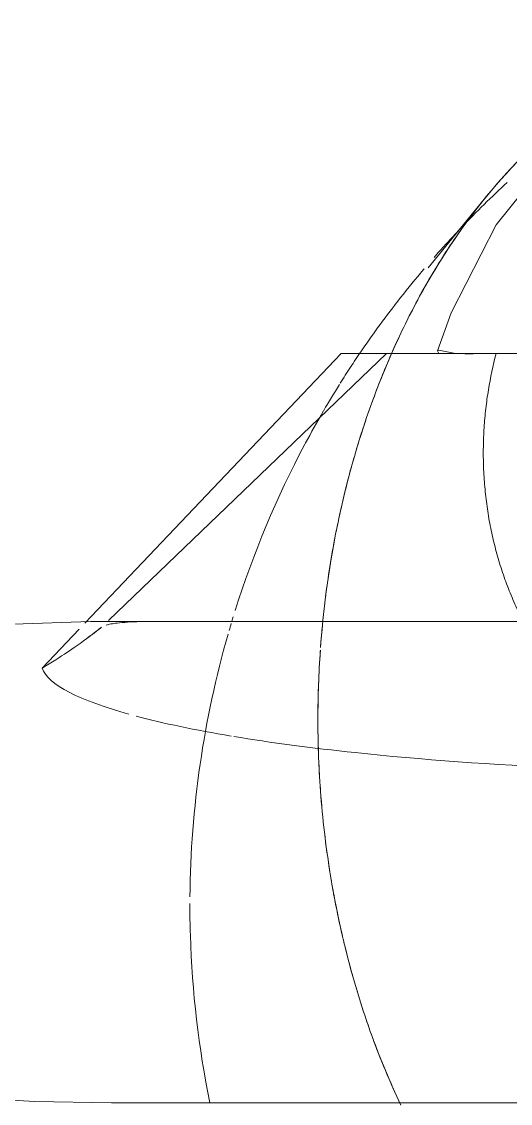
# Model space of a CAD drawing. Header units: metres. Extents: x 34 to 87, y -2.3 to 19.3.
# Drawn here: x 49.7692 to 49.8047, y 2.0721 to 2.1507 of the extents above; entities that cross this region are included whole.
import ezdxf

# ---------------------------------------------------------------- set-up
doc = ezdxf.new("R2010")
doc.units = ezdxf.units.M
doc.layers.add('P-SANR-FIXT', color=7, linetype='Continuous', lineweight=5)

# ---------------------------------------------------------------- blocks, each defined once
blk = doc.blocks.new('UT_Chuveiro ou ducha - UT_Elétrico-3241184-AA')
at = {"layer": 'P-SANR-FIXT'}
for p, q in [((-0.7269821539545405, 2.132818226468363), (-0.7229006214539422, 2.137809113431669)), ((-0.7261935249464206, 2.126831297142261), (-0.7263071381500945, 2.126778217788105)), ((-0.7519605360075654, 2.106973517905671), (-0.7332950985880565, 2.126583946756581)), ((-0.7300035139293081, 2.126583946756583), (-0.7502244967930772, 2.107174013034188)), ((-0.7332950985880566, 2.126583946756581), (-0.7308250212934732, 2.126583946756581))]:
    blk.add_line(p, q, dxfattribs=at)
at = {"layer": 'P-SANR-FIXT', "color": 253, "true_color": 0xa6a6a6}
for p, q in [((-0.7249871009481429, 2.126583946756581), (-0.7261935249464206, 2.126831297142261)), ((-0.7300517952132364, 2.126583946756581), (-0.7332950985880582, 2.126583946756581)), ((-0.7308250212934732, 2.126583946756581), (-0.7300035094362797, 2.126583946756581)), ((-0.7263281169413291, 2.126583946756581), (-0.7299560496610337, 2.126583946756581)), ((-0.7263071381500945, 2.126778217788105), (-0.726190694330706, 2.126583946756581)), ((-0.7550627998333236, 2.103714193054908), (-0.7523663993169459, 2.10654710659942)), ((-0.7314431361854155, 2.072103097325456), (-0.7317653487057205, 2.072103097325456)), ((-0.729863244331191, 2.072103097325456), (-0.7311787840299522, 2.072103097325456)), ((-0.7248474450610128, 2.072103097325456), (-0.7265627587325416, 2.072103097325456)), ((-0.7230923869984359, 2.072103097325456), (-0.7248474450610128, 2.072103097325456))]:
    blk.add_line(p, q, dxfattribs=at)
at = {"layer": 'P-SANR-FIXT', "color": 254, "true_color": 0xdfdfdf}
for p, q in [((-0.7220325618883582, 2.126583946756581), (-0.7263281169413291, 2.126583946756581)), ((-0.726190694330706, 2.126583946756581), (-0.7245534723168782, 2.126583946756581))]:
    blk.add_line(p, q, dxfattribs=at)
at = {"layer": 'P-SANR-FIXT', "flags": 128}
for points in [[(-0.6730512748912391, 2.126774785444526), (-0.6767070103433533, 2.13732920885688), (-0.6801676830583155, 2.142659862172465), (-0.6827001029382812, 2.14533038726592), (-0.6853651513708884, 2.147389374961979), (-0.6866703626226504, 2.148175456557872), (-0.6880069711363188, 2.148851341588044), (-0.6893630192417746, 2.149416134850939), (-0.6907307814564876, 2.149872518241919), (-0.6921068404663192, 2.150225621772815), (-0.6934868835110176, 2.150481259542513), (-0.6962511938707706, 2.15072219289054), (-0.7019602790382587, 2.150181446854238), (-0.7080251349145311, 2.148175529401891), (-0.7116082970670776, 2.146263316136367), (-0.7174410375756268, 2.141638103611677), (-0.722023550554717, 2.135944292101098), (-0.7252976649119017, 2.129548409468219), (-0.7263071381500925, 2.126778217788107)], [(-0.7300035139293101, 2.126583946756581), (-0.7242750586261736, 2.126583946756581), (-0.709274777390759, 2.126583946756581), (-0.690732852312704, 2.126583946756581), (-0.6757323912105972, 2.126583946756581), (-0.6700036449250827, 2.126583946756581)], [(-0.8060638374866126, 2.095417784097978), (-0.8008751543258611, 2.097556693595453), (-0.7956050879915213, 2.099486400208566), (-0.7902620694655024, 2.101203816818382), (-0.7848546464376688, 2.102706195924691), (-0.7793914696313353, 2.103991134041409), (-0.7738812789639826, 2.105056575541656), (-0.768332889565228, 2.105900815946319), (-0.7627551776745232, 2.106522504650838), (-0.7571570664410388, 2.106920647085913), (-0.7515475116485556, 2.107094606308575), (-0.7500038883578066, 2.107103097325457)], [(-0.71947528327942, 2.107103097325457), (-0.7213013309566034, 2.107103097325457), (-0.723093307268839, 2.107103097325457), (-0.7248483454363005, 2.107103097325457), (-0.7265636377723004, 2.107103097325457), (-0.7282364401750182, 2.107103097325457), (-0.7298640765174487, 2.107103097325457), (-0.7314439429286583, 2.107103097325457), (-0.7329735119594104, 2.107103097325457), (-0.7344503366255426, 2.107103097325457), (-0.73587205432263, 2.107103097325457), (-0.7372363906056408, 2.107103097325457), (-0.738541162827569, 2.107103097325457), (-0.739784283631187, 2.107103097325457), (-0.7409637642884035, 2.107103097325457), (-0.7420777178817678, 2.107103097325457), (-0.743124362323171, 2.107103097325457), (-0.7441020232047698, 2.107103097325457), (-0.7450091364777119, 2.107103097325457), (-0.7458442509542738, 2.107103097325457), (-0.7466060306294362, 2.107103097325457), (-0.7472932568182225, 2.107103097325457), (-0.747904830105331, 2.107103097325457), (-0.7484397721039687, 2.107103097325457), (-0.7488972270210515, 2.107103097325457), (-0.7492764630262939, 2.107103097325457), (-0.749576873422989, 2.107103097325457), (-0.7497979776185855, 2.107103097325457), (-0.7499394218935382, 2.107103097325457), (-0.7500009799671798, 2.107103097325457), (-0.7500038883578066, 2.107103097325457)], [(-0.7500038883578066, 2.107103097325457), (-0.7499638936908551, 2.107103097325457), (-0.7498439736729365, 2.107103097325457), (-0.7496443201504996, 2.107103097325457), (-0.749365252526588, 2.107103097325457), (-0.749007217249865, 2.107103097325457), (-0.7485707871004087, 2.107103097325457), (-0.7480566602733436, 2.107103097325457), (-0.7474656592619293, 2.107103097325457), (-0.7470846857590066, 2.107103097325457)], [(-0.7500038883578066, 2.072103097325459), (-0.7556150174343919, 2.072215334872394), (-0.761217169901434, 2.072551867957075), (-0.766801383510042, 2.07311215819835), (-0.7723587247096827, 2.073895309251357), (-0.7778803029399368, 2.074900068241474), (-0.783357284853511, 2.076124827768657), (-0.7887809084477052, 2.077567628478926), (-0.7941424970817429, 2.079226162198929), (-0.7994334733575597, 2.081097775628517), (-0.8046453728417904, 2.083179474585454), (-0.8060638374866148, 2.083788410552937)], [(-0.7317653487057205, 2.072103097325456), (-0.7329727319498032, 2.072103097325456), (-0.7344495845974176, 2.072103097325456), (-0.7358713314790736, 2.072103097325456), (-0.7372356981030482, 2.072103097325456), (-0.7385405017737948, 2.072103097325456), (-0.7397836550837785, 2.072103097325456), (-0.7409631692529031, 2.072103097325456), (-0.7420771573101036, 2.072103097325456), (-0.7431238371121369, 2.072103097325459), (-0.7441015341945912, 2.072103097325459), (-0.7450086844507064, 2.072103097325459), (-0.7458438366335828, 2.072103097325459), (-0.7466056546778841, 2.072103097325459), (-0.7472929198372537, 2.072103097325459), (-0.7479045326340455, 2.072103097325459), (-0.7484395146182542, 2.072103097325459), (-0.7488970099328284, 2.072103097325459), (-0.7492762866828591, 2.072103097325459), (-0.7495767381064564, 2.072103097325459), (-0.7497978835454305, 2.072103097325459), (-0.7499393692142583, 2.072103097325459), (-0.7500009687660502, 2.072103097325459), (-0.7500038883578066, 2.072103097325459)], [(-0.7500038883578066, 2.072103097325459), (-0.7499638936908577, 2.072103097325459), (-0.749843973672936, 2.072103097325459), (-0.7496443201505004, 2.072103097325459), (-0.7493652525265888, 2.072103097325459), (-0.7490072172498676, 2.072103097325459), (-0.7485707871004074, 2.072103097325459), (-0.7480566602733455, 2.072103097325459), (-0.7474656592619286, 2.072103097325459), (-0.7467987295417043, 2.072103097325459), (-0.7460569380579507, 2.072103097325459), (-0.7452414715188036, 2.072103097325459), (-0.7443536344967686, 2.072103097325459), (-0.7433948473416887, 2.072103097325459), (-0.7423666439084768, 2.072103097325459), (-0.7412706691032912, 2.072103097325459), (-0.7401086762520199, 2.072103097325459), (-0.7388825242953526, 2.072103097325459), (-0.7375941748148513, 2.072103097325459), (-0.736245688894853, 2.072103097325459), (-0.7348392238251644, 2.072103097325459), (-0.7333770296498728, 2.072103097325459), (-0.7318614455677358, 2.072103097325459), (-0.7302948961899796, 2.072103097325459), (-0.7286798876614297, 2.072103097325459), (-0.7270190036512146, 2.072103097325459), (-0.7253149012194461, 2.072103097325459), (-0.7235703065664935, 2.072103097325459), (-0.7217880106716404, 2.072103097325459), (-0.7199708648281211, 2.072103097325459)]]:
    blk.add_lwpolyline(points, dxfattribs=at)
at = {"layer": 'P-SANR-FIXT', "color": 253, "true_color": 0xa6a6a6, "flags": 128}
for points in [[(-0.7094310380012191, 2.126597308796859), (-0.7167357610908723, 2.126583946756581), (-0.7249871009481429, 2.126583946756581)], [(-0.7265627587325416, 2.072103097325456), (-0.7282355838770624, 2.072103097325456), (-0.729863244331191, 2.072103097325456)], [(-0.7039991059577645, 2.072103097325456), (-0.7059889836950787, 2.072103097325456), (-0.7079692865566062, 2.072103097325456), (-0.7099368464802125, 2.072103097325456), (-0.7118885157897368, 2.072103097325456), (-0.7138211722306255, 2.072103097325456), (-0.7157317239648455, 2.072103097325456), (-0.7176171145171869, 2.072103097325456), (-0.7194743276649623, 2.072103097325456), (-0.7213003922633167, 2.072103097325456), (-0.7230923869984359, 2.072103097325456)]]:
    blk.add_lwpolyline(points, dxfattribs=at)
at = {"layer": 'P-SANR-FIXT', "color": 254, "true_color": 0xdfdfdf, "flags": 128}
blk.add_lwpolyline([(-0.7242733450933994, 2.126536145741925), (-0.7230855642256195, 2.126583946756581), (-0.7220325618883591, 2.126583946756581)], dxfattribs=at)
at = {"layer": 'P-SANR-FIXT', "color": 254, "true_color": 0xdfdfdf}
for radius, start, end in [(0.07140153739045507, 132.5867395304763, 136.3005379322482), (0.07140153739045497, 139.5737286353965, 139.9021514142214), (0.07140153739045507, 145.6695103200605, 146.7619631226652)]:
    blk.add_arc((-0.6729100047041513, 2.086453385030217), radius, start, end, dxfattribs=at)
at = {"layer": 'P-SANR-FIXT', "color": 7, "true_color": 0xf3f3f3}
for start, end in [(136.3834394860869, 137.0179988210962), (137.6977412181832, 138.6968097666841)]:
    blk.add_arc((-0.6729100047041513, 2.086453385030217), 0.07140153739045504, start, end, dxfattribs=at)
at = {"layer": 'P-SANR-FIXT', "color": 7, "true_color": 0xfafafa}
blk.add_arc((-0.6729100047041513, 2.086453385030217), 0.0714015373904551, 137.0179988210961, 137.697741218183, dxfattribs=at)
at = {"layer": 'P-SANR-FIXT', "color": 253, "true_color": 0xa6a6a6}
for radius, start, end in [(0.071401537390455, 139.9021514142212, 142.0132600331774), (0.07140153739045509, 143.9720032969569, 145.6695103200604), (0.07140153739045511, 146.761963122665, 147.8683997660422), (0.07140153739045504, 147.9663473709394, 149.7333433649803), (0.07140153739045506, 149.7603741700619, 151.943405173802), (0.07140153739045497, 151.9867362336635, 162.5253484003331), (0.07140153739045503, 162.8993787739178, 163.1643658124009), (0.07140153739045502, 163.3121072469941, 163.7327363441646), (0.07140153739045507, 163.9551929611061, 179.4989192242243), (0.07140153739045502, 179.8867046725277, 181.7338405956761), (0.071401537390455, 181.7338405956761, 191.5951535586793)]:
    blk.add_arc((-0.6729100047041513, 2.086453385030217), radius, start, end, dxfattribs=at)
at = {"layer": 'P-SANR-FIXT'}
blk.add_arc((-0.6729100047041513, 2.086453385030217), 0.071401537390455, 142.0132600331775, 143.972003296957, dxfattribs=at)
blk.add_open_spline([(-0.7295989029980291, 2.126678264139582), (-0.7285399292616177, 2.129077571882704), (-0.7243831956181903, 2.136939460718546), (-0.7161496398053292, 2.145485207401465), (-0.7084350685834369, 2.148720866788379), (-0.7053877586345914, 2.149400703527971)], degree=3, knots=[-0.3208360750014546, -0.3208360750014546, -0.3208360750014546, -0.3208360750014546, -0.2666666666666667, -0.1333333333333333, -0.04918627028084654, -0.04918627028084654, -0.04918627028084654, -0.04918627028084654], dxfattribs=at)
at = {"layer": 'P-SANR-FIXT', "color": 253, "true_color": 0xa6a6a6}
for points in [[(-0.7174134134859318, 2.143370762217817), (-0.7187382166910451, 2.142283749542733), (-0.7200134515542544, 2.141072870875502), (-0.7212284307676193, 2.139749207586902)], [(-0.7287564466594684, 2.128499706752159), (-0.7290353283518038, 2.127924818360187), (-0.7293058075061062, 2.127341585247459), (-0.7295676665616727, 2.126750544911083)], [(-0.7309736373573396, 2.123278453048702), (-0.7314987515942772, 2.121853601071409), (-0.7319759768195034, 2.120392819264346), (-0.7324026586451249, 2.11890266545623)], [(-0.7337633761263027, 2.113176632452701), (-0.7340626385821016, 2.111608322559054), (-0.7343080455253943, 2.110018924149837), (-0.7344990520505285, 2.108416175249932)], [(-0.7517312675317362, 2.105932259322558), (-0.7512758198143983, 2.106274769984292), (-0.7509826947425143, 2.106514032366712), (-0.7507341981156197, 2.10668475544146)], [(-0.7495972101855377, 2.106993742321819), (-0.7491616897278004, 2.107044877386923), (-0.748607250692995, 2.107078913315341), (-0.7479349428481894, 2.107094074876293)], [(-0.7550627998333227, 2.103714193054907), (-0.7536175307848904, 2.104587643096629), (-0.7526948916308124, 2.105223648260163), (-0.7520495729377823, 2.105696046112021)], [(-0.7349529543887917, 2.102504050943298), (-0.7349238656170358, 2.103326747624388), (-0.7348806439390733, 2.104148440970019), (-0.7348233595710237, 2.104968124844703)], [(-0.7348206795069545, 2.094948201946505), (-0.7349967706428131, 2.097431246364655), (-0.7350411103393965, 2.099933364338781), (-0.7349556524322912, 2.102426559116397)], [(-0.7349536501160853, 2.102521104694361), (-0.7350125581208172, 2.100867131889393), (-0.7350143360353402, 2.099209074943973), (-0.7349584079893096, 2.097555111602326)], [(-0.7413005413183531, 2.098774085036914), (-0.7439164675067907, 2.099211843035933), (-0.7462539244323682, 2.099699273183405), (-0.7482267752326708, 2.100225373197732)], [(-0.734522100494999, 2.091768928991382), (-0.7346388188829116, 2.092766238913084), (-0.7347342847395161, 2.093768582041859), (-0.7348081190171997, 2.094774163049628)], [(-0.7345250717563936, 2.091782696536056), (-0.7344111828638101, 2.090807987229388), (-0.7342769897397354, 2.089838078121542), (-0.7341228477273047, 2.088874645108608)], [(-0.7332859313056677, 2.084550642201619), (-0.7338079903360863, 2.086847145811921), (-0.7342141921985592, 2.089197435476976), (-0.7344993776006368, 2.091577074629202)], [(-0.7340905347189653, 2.088674566456854), (-0.733991513949745, 2.088067121360795), (-0.7338845577596502, 2.087462301784084), (-0.7337697554646205, 2.086860528965294)], [(-0.7331188670548675, 2.083834113773984), (-0.733175810658953, 2.08407235344121), (-0.7332315006916783, 2.084311205482294), (-0.7332859313056677, 2.084550642201619)], [(-0.7289774568677254, 2.071961322643921), (-0.7296849054696554, 2.073452490347888), (-0.7303361451123761, 2.074997985468416), (-0.7309266789917658, 2.076589412945121)]]:
    blk.add_open_spline(points, degree=3, dxfattribs=at)
at = {"layer": 'P-SANR-FIXT'}
for points in [[(-0.7212284307676193, 2.139749207586902), (-0.7224756431266697, 2.138390427786717), (-0.7236593602864486, 2.136912799678912), (-0.7247680215771516, 2.135328310198759)], [(-0.7266365602331706, 2.132436618793353), (-0.7273883895373637, 2.131175877182956), (-0.7280959816175805, 2.129861193347797), (-0.7287564466594684, 2.128499706752159)], [(-0.7479349428481894, 2.107094074876293), (-0.7476698306523853, 2.107100053558152), (-0.7473863901662874, 2.107103097325457), (-0.747084685759009, 2.107103097325457)]]:
    blk.add_open_spline(points, degree=3, dxfattribs=at)
at = {"layer": 'P-SANR-FIXT', "color": 253, "true_color": 0xa6a6a6}
for points, knots in [([(-0.7247680215771516, 2.135328310198759), (-0.7251937170095314, 2.134719909833372), (-0.7258261942152092, 2.133767821224771), (-0.7264313999608542, 2.132780651794817), (-0.7266365602331706, 2.132436618793353)], [0.2502358566596324, 0.2502358566596324, 0.2502358566596324, 0.2502358566596324, 0.2666666666666667, 0.2752994635515314, 0.2752994635515314, 0.2752994635515314, 0.2752994635515314]), ([(-0.7348048373374647, 2.105226429210773), (-0.7345495718844883, 2.108698055852496), (-0.7334390952389679, 2.116209011683392), (-0.7311465019108061, 2.12317188251084), (-0.7295989029980291, 2.126678264139582)], [-0.4666666666666667, -0.4666666666666667, -0.4666666666666667, -0.4666666666666667, -0.4, -0.3208360750014546, -0.3208360750014546, -0.3208360750014546, -0.3208360750014546]), ([(-0.7220325618883591, 2.126583946756581), (-0.7222581421498218, 2.125725486589034), (-0.7225418448351794, 2.124404841279146), (-0.722794699726362, 2.12258703588136), (-0.7229192076319743, 2.121201642160603), (-0.722975390739215, 2.119784864585216), (-0.7229592823223943, 2.118342840802043), (-0.7228845118803389, 2.117139324527801), (-0.7227883055652009, 2.116184393679899), (-0.7226984225145123, 2.115475264859005), (-0.7225908050822527, 2.11477297577622), (-0.7224231090987874, 2.113842433183706), (-0.7221686313509774, 2.112692030492024), (-0.7217919202789645, 2.111332880774582), (-0.7213427442864986, 2.109997061981159), (-0.7208202668898838, 2.108689699350106), (-0.7203601845765899, 2.107705170239724), (-0.7200772913472642, 2.107156357021102), (-0.7200071763004319, 2.107023463064809)], [-1, -1, -1, -1, -0.875, -0.8125, -0.75, -0.6875, -0.625, -0.5625, -0.53125, -0.5, -0.46875, -0.4375, -0.375, -0.3125, -0.25, -0.1875, -0.125, -0.1048863219023149, -0.1048863219023149, -0.1048863219023149, -0.1048863219023149]), ([(-0.7470846857590091, 2.107103097325457), (-0.7441429083376166, 2.107103097325457), (-0.7367842440781959, 2.107103097325457), (-0.7266546888136888, 2.107103097325457), (-0.7230748605960932, 2.107103097325457)], [0, 0, 0, 0, 0.4, 0.6000000000000001, 0.6000000000000001, 0.6000000000000001, 0.6000000000000001]), ([(-0.7230748605960932, 2.107103097325457), (-0.7212849464872952, 2.107103097325457), (-0.716905289426356, 2.107103097325457), (-0.7123118916878569, 2.107103097325457), (-0.7096126381885935, 2.107103097325457)], [0.6000000000000001, 0.6000000000000001, 0.6000000000000001, 0.6000000000000001, 0.7, 0.8379289500109655, 0.8379289500109655, 0.8379289500109655, 0.8379289500109655]), ([(-0.7487553965785068, 2.100369705454058), (-0.7505310375961488, 2.100866217940855), (-0.7535764418238632, 2.101973923473881), (-0.7548709254104327, 2.103131488944911), (-0.7550627998333227, 2.103714193054907)], [-0.2730213241087949, -0.2730213241087949, -0.2730213241087949, -0.2730213241087949, -0.1428571428571428, 0, 0, 0, 0]), ([(-0.7000028040784008, 2.09608334381001), (-0.7113300026451608, 2.096056491252988), (-0.7265283809761788, 2.096726704024276), (-0.7384355878610865, 2.098299235892367), (-0.7411232571863655, 2.098744564354351)], [-1, -1, -1, -1, -0.5714285714285714, -0.4285714285714285, -0.4285714285714285, -0.4285714285714285, -0.4285714285714285]), ([(-0.7309750497068243, 2.076720238319685), (-0.731046171862492, 2.076913295202988), (-0.7318695623506384, 2.079184599524961), (-0.7325691933335211, 2.081546012367302), (-0.7331009070407731, 2.083759166301344)], [-0.6541669911164354, -0.6541669911164354, -0.6541669911164354, -0.6541669911164354, -0.6499999999999999, -0.6053122187178561, -0.6053122187178561, -0.6053122187178561, -0.6053122187178561]), ([(-0.7324100766438864, 2.081122478292801), (-0.7320400052105356, 2.079824613025901), (-0.7315511048422365, 2.078296926614626), (-0.7310089352316123, 2.076808039233706), (-0.7309180342309815, 2.076563435650756)], [0.6232350753474446, 0.6232350753474446, 0.6232350753474446, 0.6232350753474446, 0.6499999999999999, 0.6552895008762638, 0.6552895008762638, 0.6552895008762638, 0.6552895008762638])]:
    blk.add_open_spline(points, degree=3, knots=knots, dxfattribs=at)
at = {"layer": 'P-SANR-FIXT', "color": 254, "true_color": 0xdfdfdf}
for points in [[(-0.7295676665616727, 2.126750544911083), (-0.7300683435929555, 2.125620470106739), (-0.7305375074331555, 2.12446185380442), (-0.7309736373573396, 2.123278453048702)], [(-0.7344990520505285, 2.108416175249932), (-0.7346245249340008, 2.107363323648073), (-0.7347265228181986, 2.106304711010365), (-0.7348048912394561, 2.105242530824218)], [(-0.7550627998333227, 2.103714193054907), (-0.7536175307848904, 2.104587643096629), (-0.7517722524767343, 2.105859653423698), (-0.7510362560127704, 2.106477234504062), (-0.7507341981156197, 2.10668475544146)], [(-0.7503925976386666, 2.106846175852398), (-0.7502977019091422, 2.106874673038608), (-0.7501866198431925, 2.106900975999412), (-0.7500591831794727, 2.106924995977475)], [(-0.7500500876031849, 2.10692670130535), (-0.7499168558459308, 2.10695154900882), (-0.7497659596420293, 2.10697392921249), (-0.7495972101855377, 2.106993742321819)], [(-0.7348212462857631, 2.105015950272453), (-0.7348798228240787, 2.104186067468542), (-0.7349239819559872, 2.103354104049863), (-0.7349536501160853, 2.102521104694361)], [(-0.7337610606075186, 2.086815036274364), (-0.7335610475234591, 2.085770469883911), (-0.7333373883929982, 2.08473512023973), (-0.7330905507063576, 2.083711192154454)], [(-0.7330156479069991, 2.083403722370951), (-0.7328267731197599, 2.082636428919365), (-0.7326248500126581, 2.081875702860988), (-0.7324100766438864, 2.081122478292801)], [(-0.7309180342309812, 2.076563435650756), (-0.7307999546934575, 2.076245697916836), (-0.7306794551066759, 2.075929794393217), (-0.7305565712692229, 2.075615791948857)], [(-0.7305338254625642, 2.075557761142703), (-0.7304083055903814, 2.075238026755634), (-0.7302803122199278, 2.074920270714985), (-0.7301498832310731, 2.07460456377739)], [(-0.7300860669977598, 2.074450724881797), (-0.7297323495719709, 2.073601504981484), (-0.7293609790001572, 2.0727672580497), (-0.7289726972367775, 2.071949369999351)]]:
    blk.add_open_spline(points, degree=3, dxfattribs=at)
for points, knots in [([(-0.7324026586451273, 2.118902665456221), (-0.7327275174167249, 2.117768120916174), (-0.7332138668353891, 2.115873192039713), (-0.7336177119024268, 2.113939997983619), (-0.7337633761262994, 2.113176632452718)], [0.3765865125741191, 0.3765865125741191, 0.3765865125741191, 0.3765865125741191, 0.4, 0.4151138012999522, 0.4151138012999522, 0.4151138012999522, 0.4151138012999522]), ([(-0.7349584079893094, 2.097555111602325), (-0.7349269958680071, 2.096626159121332), (-0.7348236963943471, 2.094694774956874), (-0.7346410478363516, 2.092775268874955), (-0.7345250717563936, 2.091782696536056)], [0.5155692910739328, 0.5155692910739328, 0.5155692910739328, 0.5155692910739328, 0.5333333333333333, 0.5525539058742832, 0.5525539058742832, 0.5525539058742832, 0.5525539058742832])]:
    blk.add_open_spline(points, degree=3, knots=knots, dxfattribs=at)

msp = doc.modelspace()

# ---------------------------------------------------------------- block references
at = {"layer": 'P-SANR-FIXT', "color": 7, "true_color": 0xf3f3f3}
msp.add_blockref('UT_Chuveiro ou ducha - UT_Elétrico-3241184-AA', (50.52572727786326, 0), dxfattribs=at)

doc.saveas('drawing.dxf')
